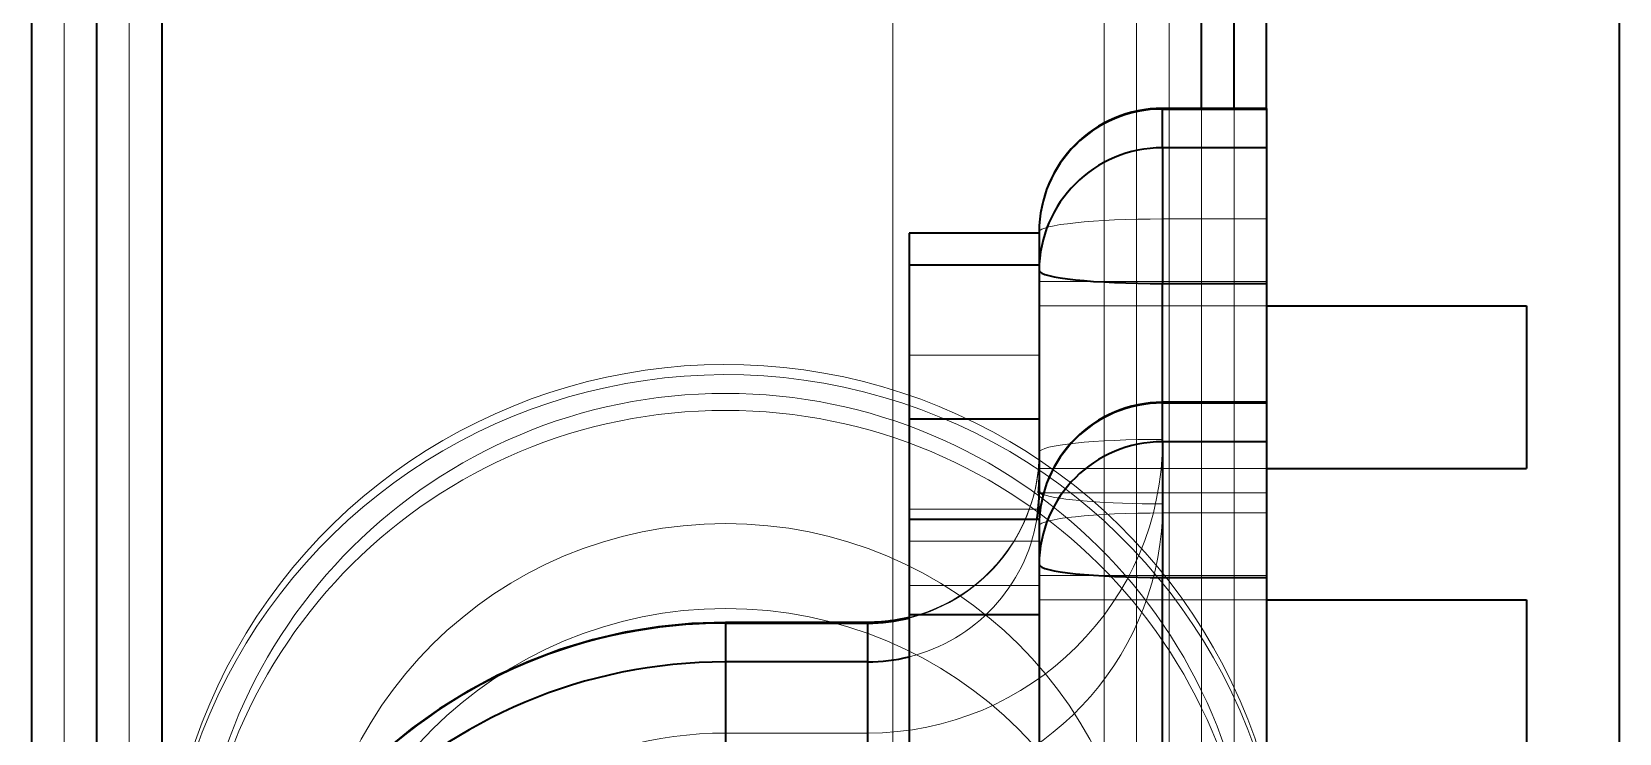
# Model space of a CAD drawing. Header units: millimetres. Extents: x 6115 to 12360, y 7255 to 12668.
# Drawn here: x 6126.9 to 6224.6, y 7781.3 to 7824.4 of the extents above; entities that cross this region are included whole.
import ezdxf

# ---------------------------------------------------------------- set-up
doc = ezdxf.new("R2010")
doc.units = ezdxf.units.MM
doc.layers.add('外形線', color=7, linetype='Continuous', lineweight=50)

msp = doc.modelspace()

# ---------------------------------------------------------------- linework, layer by layer
at = {"layer": '外形線', "linetype": 'Continuous', "lineweight": 18}
for p, q in [((6128.905, 10324.034), (6128.905, 7653.743)), ((6132.905, 10321.316), (6132.905, 7651.025)), ((6179.905, 10321.107), (6179.905, 7650.816)), ((6192.905, 7650.816), (6192.905, 10321.107)), ((6194.905, 7651.13), (6194.905, 10321.421)), ((6196.905, 10321.107), (6196.905, 7651.234)), ((6198.905, 7650.607), (6198.905, 7819.712)), ((6200.905, 7756.64), (6200.905, 7819.712)), ((6202.905, 7812.907), (6196.505, 7812.907)), ((6188.905, 7809.067), (6202.905, 7809.067)), ((6188.905, 7807.567), (6202.905, 7807.567)), ((6188.905, 7804.537), (6180.905, 7804.537)), ((6188.905, 7797.567), (6202.905, 7797.567)), ((6188.833, 7796.067), (6202.905, 7796.067)), ((6188.905, 7796.17), (6188.905, 7794.429)), ((6188.905, 7795.061), (6180.905, 7795.061)), ((6202.905, 7794.823), (6196.505, 7794.823)), ((6188.905, 7793.091), (6180.905, 7793.091)), ((6188.905, 7790.983), (6202.905, 7790.983)), ((6188.905, 7790.361), (6180.905, 7790.361)), ((6188.905, 7789.483), (6202.905, 7789.483)), ((6178.338, 7781.281), (6169.605, 7781.281))]:
    msp.add_line(p, q, dxfattribs=at).dxf.unprotected_set("ltscale", 0)
at = {"layer": '外形線', "linetype": 'Continuous', "lineweight": 35}
for p, q in [((6224.605, 10324.947), (6224.605, 7626.316)), ((6126.905, 7664.793), (6126.905, 10322.989)), ((6130.905, 7665.421), (6130.905, 10321.316)), ((6134.905, 10320.898), (6134.905, 7666.05)), ((6198.905, 7819.712), (6198.905, 10320.898)), ((6200.905, 7819.712), (6200.905, 10318.181)), ((6202.905, 7819.712), (6202.905, 10318.181)), ((6196.505, 7819.712), (6196.505, 7819.671)), ((6202.905, 7819.712), (6196.505, 7819.712)), ((6196.505, 7819.671), (6202.905, 7819.671)), ((6196.505, 7817.287), (6196.505, 7819.671)), ((6202.905, 7819.712), (6202.905, 7819.671)), ((6202.905, 7819.671), (6202.905, 7817.287)), ((6202.905, 7817.287), (6196.505, 7817.287)), ((6196.505, 7817.287), (6196.505, 7808.935)), ((6202.905, 7817.287), (6202.905, 7808.935)), ((6180.905, 7812.042), (6180.905, 7810.072)), ((6188.905, 7812.042), (6180.905, 7812.042)), ((6188.905, 7812.112), (6188.905, 7812.042)), ((6188.905, 7812.042), (6188.905, 7810.588)), ((6188.905, 7810.588), (6188.905, 7809.729)), ((6188.905, 7810.072), (6180.905, 7810.072)), ((6180.905, 7810.072), (6180.905, 7800.597)), ((6188.905, 7809.729), (6188.905, 7796.17)), ((6196.505, 7808.935), (6202.905, 7808.935)), ((6196.505, 7801.629), (6196.505, 7808.935)), ((6202.905, 7808.935), (6202.905, 7801.629)), ((6202.905, 7807.567), (6218.905, 7807.567)), ((6218.905, 7807.567), (6218.905, 7797.829)), ((6196.505, 7801.629), (6196.505, 7801.587)), ((6202.905, 7801.629), (6196.505, 7801.629)), ((6196.505, 7801.587), (6202.905, 7801.587)), ((6196.505, 7799.204), (6196.505, 7801.587)), ((6202.905, 7801.629), (6202.905, 7801.587)), ((6202.905, 7801.587), (6202.905, 7799.204)), ((6180.905, 7800.597), (6180.905, 7794.429)), ((6188.905, 7800.597), (6180.905, 7800.597)), ((6202.905, 7799.204), (6196.505, 7799.204)), ((6196.505, 7799.204), (6196.505, 7790.851)), ((6202.905, 7799.204), (6202.905, 7790.851)), ((6202.905, 7797.567), (6218.905, 7797.567)), ((6218.905, 7797.829), (6218.905, 7797.567)), ((6180.905, 7794.429), (6180.905, 7788.551)), ((6188.905, 7794.429), (6180.905, 7794.429)), ((6188.905, 7794.429), (6188.905, 7792.548)), ((6188.905, 7792.548), (6188.905, 7791.646)), ((6188.905, 7791.646), (6188.905, 7778.087)), ((6196.505, 7790.851), (6202.905, 7790.851)), ((6196.505, 7777.293), (6196.505, 7790.851)), ((6202.905, 7790.851), (6202.905, 7758.131)), ((6202.905, 7789.483), (6218.905, 7789.483)), ((6218.905, 7789.483), (6218.905, 7779.483)), ((6169.605, 7788.045), (6169.605, 7788.087)), ((6178.338, 7788.087), (6169.605, 7788.087)), ((6169.605, 7788.045), (6169.605, 7785.662)), ((6169.605, 7788.045), (6178.338, 7788.045)), ((6178.338, 7788.045), (6178.338, 7788.087)), ((6178.338, 7788.045), (6178.338, 7785.662)), ((6188.905, 7788.551), (6180.905, 7788.551)), ((6180.905, 7788.551), (6180.905, 7778.605)), ((6178.338, 7785.662), (6169.605, 7785.662)), ((6169.605, 7785.662), (6169.605, 7777.309)), ((6178.338, 7785.662), (6178.338, 7777.309))]:
    msp.add_line(p, q, dxfattribs=at).dxf.unprotected_set("ltscale", 0)
at = {"layer": '外形線', "linetype": 'Continuous', "lineweight": 18}
for points in [[(6188.905, 7798.554), (6188.889, 7797.978), (6188.841, 7797.404), (6188.761, 7796.833), (6188.649, 7796.267), (6188.507, 7795.709), (6188.333, 7795.158), (6188.129, 7794.618), (6187.895, 7794.09), (6187.633, 7793.575), (6187.341, 7793.075), (6187.023, 7792.591), (6186.677, 7792.126), (6186.306, 7791.68), (6185.911, 7791.254), (6185.492, 7790.851), (6185.052, 7790.471), (6184.59, 7790.116), (6184.11, 7789.786), (6183.611, 7789.483), (6183.096, 7789.208), (6182.566, 7788.961), (6182.023, 7788.744), (6181.469, 7788.557), (6180.905, 7788.4)], [(6188.905, 7796.959), (6188.903, 7796.792), (6188.898, 7796.641), (6188.891, 7796.507), (6188.882, 7796.391), (6188.873, 7796.292), (6188.863, 7796.211), (6188.854, 7796.149), (6188.846, 7796.104), (6188.839, 7796.077), (6188.834, 7796.068), (6188.83, 7796.076), (6188.829, 7796.102), (6188.83, 7796.146), (6188.834, 7796.208), (6188.839, 7796.288), (6188.846, 7796.385), (6188.854, 7796.5), (6188.863, 7796.632), (6188.873, 7796.781), (6188.882, 7796.947), (6188.891, 7797.129), (6188.898, 7797.326), (6188.903, 7797.539), (6188.905, 7797.765)]]:
    msp.add_lwpolyline(points, dxfattribs=at).dxf.unprotected_set("ltscale", 0)
at = {"layer": '外形線', "linetype": 'Continuous', "lineweight": 35}
for points in [[(6169.605, 7788.087), (6167.534, 7788.019), (6165.472, 7787.817), (6163.428, 7787.481), (6161.41, 7787.014), (6159.427, 7786.415), (6157.487, 7785.689), (6155.599, 7784.838), (6153.77, 7783.866), (6152.009, 7782.777), (6150.323, 7781.575), (6148.719, 7780.266)], [(6180.905, 7788.4), (6180.8, 7788.375), (6180.695, 7788.35), (6180.589, 7788.327), (6180.484, 7788.305), (6180.378, 7788.283), (6180.272, 7788.263), (6180.165, 7788.244), (6180.059, 7788.226), (6179.952, 7788.209), (6179.845, 7788.194), (6179.738, 7788.179), (6179.631, 7788.165), (6179.524, 7788.153), (6179.417, 7788.141), (6179.309, 7788.131), (6179.201, 7788.122), (6179.094, 7788.113), (6178.986, 7788.106), (6178.878, 7788.1), (6178.77, 7788.095), (6178.662, 7788.091), (6178.554, 7788.089), (6178.446, 7788.087), (6178.338, 7788.087)]]:
    msp.add_lwpolyline(points, dxfattribs=at).dxf.unprotected_set("ltscale", 0)
for centre in [(6196.505, 7812.112), (6196.505, 7794.029)]:
    msp.add_arc(centre, 7.6, 90, 180, dxfattribs=at).dxf.unprotected_set("ltscale", 0)
for centre, major_axis, ratio, start_param, end_param in [((6196.505, 7812.112), (-7.6, 0), 0.994522, 4.712389, 6.283185), ((6196.505, 7809.729), (-7.6, 0), 0.994522, 4.712389, 6.283185), ((6196.505, 7809.729), (-7.6, 0), 0.104528, 0, 1.570796), ((6196.505, 7794.029), (-7.6, 0), 0.994522, 4.712389, 6.283185), ((6196.505, 7791.646), (-7.6, 0), 0.994522, 4.712389, 6.283185), ((6178.338, 7796.17), (10.567, 0), 0.994522, 6.116659, 6.283185), ((6196.505, 7796.17), (-7.6, 0), 0.104528, 0, 0.257965), ((6196.505, 7791.646), (-7.6, 0), 0.104528, 0, 1.570796), ((6169.605, 7756.519), (-31.7, 0), 0.994522, 4.712389, 6.283185), ((6178.338, 7798.554), (10.567, 0), 0.994522, 4.712389, 4.957746), ((6178.338, 7796.17), (-10.567, 0), 0.994522, 1.570796, 1.816153), ((6169.605, 7754.135), (-31.7, 0), 0.994522, 4.712389, 6.283185)]:
    msp.add_ellipse(centre, major_axis=major_axis, ratio=ratio, start_param=start_param, end_param=end_param, dxfattribs=at).dxf.unprotected_set("ltscale", 0)
at = {"layer": '外形線', "linetype": 'Continuous', "lineweight": 18}
for centre, major_axis, ratio, start_param, end_param in [((6196.505, 7812.112), (-7.6, 0), 0.104528, 4.712389, 6.283185), ((6169.605, 7769.647), (-34.5, 0), 0.994522, 3.406115, 6.796093), ((6169.605, 7769.02), (34.5, 0), 0.994522, 0.264523, 3.6545), ((6178.338, 7799.348), (18.167, 0), 0.994522, 4.712389, 6.283185), ((6178.338, 7798.554), (10.567, 0), 0.994522, 4.957746, 6.283185), ((6196.505, 7798.554), (-7.6, 0), 0.104528, 4.712389, 6.283185), ((6196.505, 7796.17), (-7.6, 0), 0.104528, 0.257965, 1.570796), ((6178.338, 7795.376), (18.167, 0), 0.994522, 4.854148, 6.283185), ((6196.505, 7794.029), (-7.6, 0), 0.104528, 4.712389, 6.283185), ((6178.338, 7796.17), (10.567, 0), 0.994522, 4.957746, 6.116659), ((6169.605, 7757.313), (-24.1, 0), 0.994522, 4.712389, 7.853982)]:
    msp.add_ellipse(centre, major_axis=major_axis, ratio=ratio, start_param=start_param, end_param=end_param, dxfattribs=at).dxf.unprotected_set("ltscale", 0)
for centre, major_axis in [((6169.605, 7769.856), (-32.5, 0)), ((6169.605, 7768.811), (-32.5, 0)), ((6169.605, 7768.811), (-25.5, 0)), ((6169.605, 7763.585), (-25.5, 0))]:
    msp.add_ellipse(centre, major_axis=major_axis, ratio=0.994522, dxfattribs=at).dxf.unprotected_set("ltscale", 0)

doc.saveas('drawing.dxf')
